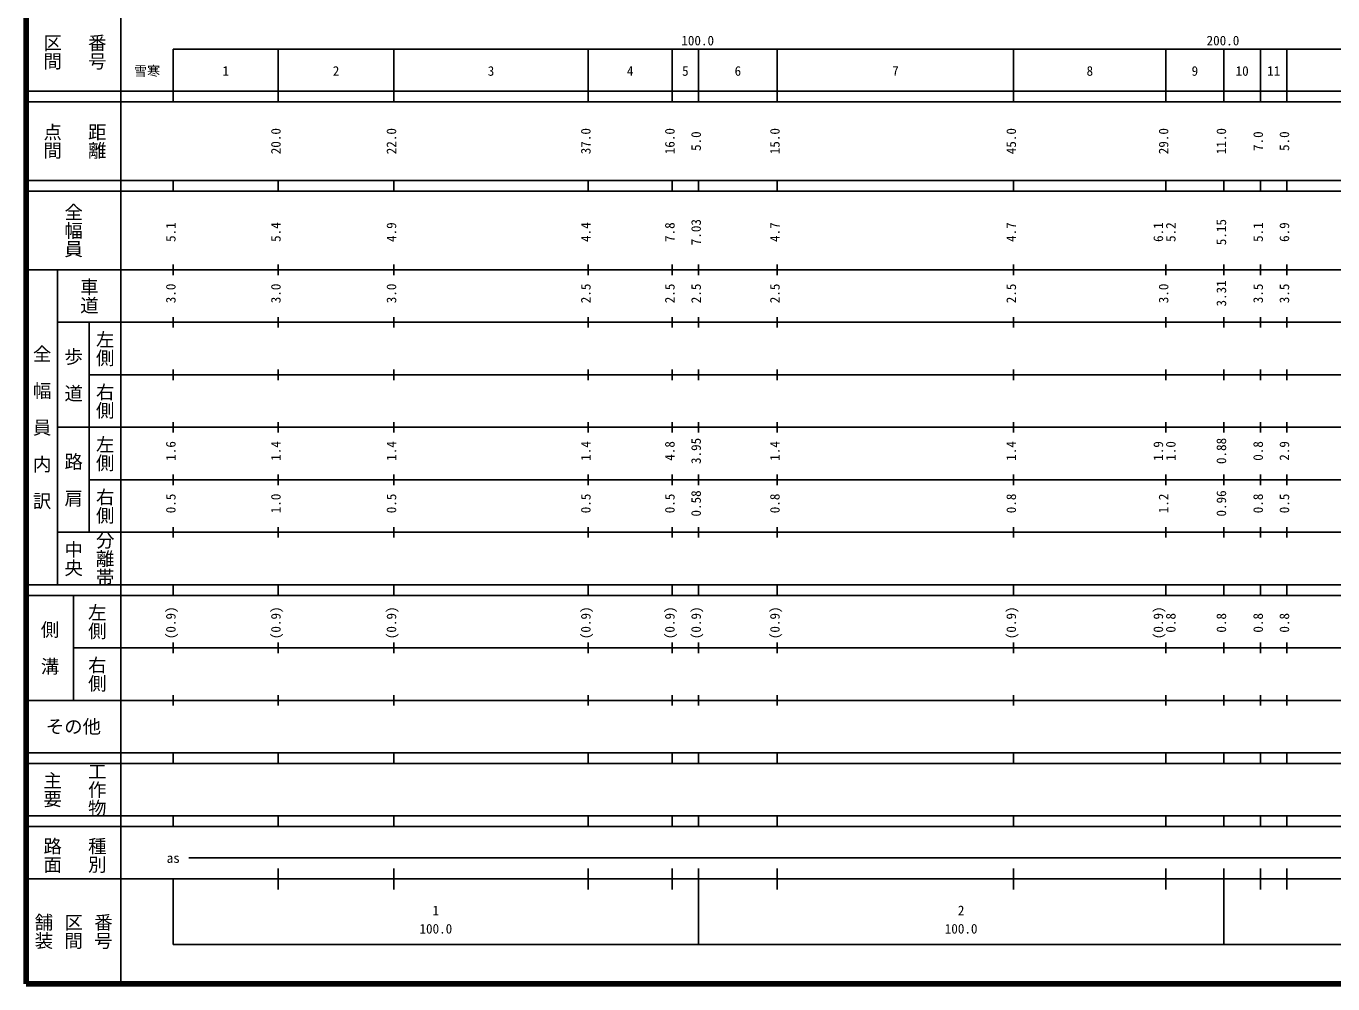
# Model space of a CAD drawing. Units: millimetres on the paper, enlarged 1000 times. Extents: x 40000 to 680000, y 20000 to 380000.
# Drawn here: x 40000 to 288771, y 20000 to 202409 of the extents above; entities that cross this region are included whole.
import ezdxf
from ezdxf.enums import TextEntityAlignment as Align

# ---------------------------------------------------------------- set-up
doc = ezdxf.new("R2010")
doc.units = ezdxf.units.MM
doc.header["$LTSCALE"] = 1000
doc.layers.add('M-TTL', color=2, linetype='Continuous', lineweight=140)
doc.layers.add('M-TTL-BAND', color=7, linetype='Continuous', lineweight=25)
doc.styles.add('@ＭＳ ゴシック', font='')
doc.styles.add('ＭＳ ゴシック', font='')
doc.styles.get('@ＭＳ ゴシック').set_extended_font_data('@MS Gothic')
doc.styles.get('ＭＳ ゴシック').set_extended_font_data('MS Gothic')

msp = doc.modelspace()

# ---------------------------------------------------------------- linework, layer by layer
at = {"layer": 'M-TTL'}
for p, q in [((40000, 380000), (40000, 20000)), ((40000, 380000), (40000, 20000)), ((40000, 20000), (680000, 20000)), ((40000, 20000), (680000, 20000))]:
    msp.add_line(p, q, dxfattribs=at)
at = {"layer": 'M-TTL-BAND'}
for p, q in [((58000, 370000), (58000, 20000)), ((58000, 370000), (58000, 20000)), ((68000, 198000), (579000, 198000)), ((68000, 198000), (68000, 188000)), ((68000, 198000), (579000, 198000)), ((68000, 198000), (68000, 188000)), ((88000, 188000), (88000, 198000)), ((88000, 188000), (88000, 198000)), ((110000, 188000), (110000, 198000)), ((110000, 188000), (110000, 198000)), ((147000, 188000), (147000, 198000)), ((147000, 188000), (147000, 198000)), ((163000, 188000), (163000, 198000)), ((163000, 188000), (163000, 198000)), ((168000, 188000), (168000, 198000)), ((168000, 188000), (168000, 198000)), ((183000, 188000), (183000, 198000)), ((183000, 188000), (183000, 198000)), ((228000, 188000), (228000, 198000)), ((228000, 188000), (228000, 198000)), ((257000, 188000), (257000, 198000)), ((257000, 188000), (257000, 198000)), ((268000, 188000), (268000, 198000)), ((268000, 188000), (268000, 198000)), ((275000, 188000), (275000, 198000)), ((275000, 188000), (275000, 198000)), ((280000, 188000), (280000, 198000)), ((280000, 188000), (280000, 198000)), ((40000, 190000), (579000, 190000)), ((40000, 190000), (579000, 190000)), ((40000, 188000), (579000, 188000)), ((40000, 188000), (579000, 188000)), ((40000, 173000), (579000, 173000)), ((40000, 173000), (579000, 173000)), ((68000, 171000), (68000, 173000)), ((68000, 171000), (68000, 173000)), ((88000, 171000), (88000, 173000)), ((88000, 171000), (88000, 173000)), ((110000, 171000), (110000, 173000)), ((110000, 171000), (110000, 173000)), ((147000, 171000), (147000, 173000)), ((147000, 171000), (147000, 173000)), ((163000, 171000), (163000, 173000)), ((163000, 171000), (163000, 173000)), ((168000, 171000), (168000, 173000)), ((168000, 171000), (168000, 173000)), ((183000, 171000), (183000, 173000)), ((183000, 171000), (183000, 173000)), ((228000, 171000), (228000, 173000)), ((228000, 171000), (228000, 173000)), ((257000, 171000), (257000, 173000)), ((257000, 171000), (257000, 173000)), ((268000, 171000), (268000, 173000)), ((268000, 171000), (268000, 173000)), ((275000, 171000), (275000, 173000)), ((275000, 171000), (275000, 173000)), ((280000, 171000), (280000, 173000)), ((280000, 171000), (280000, 173000)), ((40000, 171000), (579000, 171000)), ((40000, 171000), (579000, 171000)), ((68000, 155000), (68000, 157000)), ((68000, 155000), (68000, 157000)), ((88000, 155000), (88000, 157000)), ((88000, 155000), (88000, 157000)), ((110000, 155000), (110000, 157000)), ((110000, 155000), (110000, 157000)), ((147000, 155000), (147000, 157000)), ((147000, 155000), (147000, 157000)), ((163000, 155000), (163000, 157000)), ((163000, 155000), (163000, 157000)), ((168000, 155000), (168000, 157000)), ((168000, 155000), (168000, 157000)), ((183000, 155000), (183000, 157000)), ((183000, 155000), (183000, 157000)), ((228000, 155000), (228000, 157000)), ((228000, 155000), (228000, 157000)), ((257000, 155000), (257000, 157000)), ((257000, 155000), (257000, 157000)), ((268000, 155000), (268000, 157000)), ((268000, 155000), (268000, 157000)), ((275000, 155000), (275000, 157000)), ((275000, 155000), (275000, 157000)), ((280000, 155000), (280000, 157000)), ((280000, 155000), (280000, 157000)), ((40000, 156000), (579000, 156000)), ((40000, 156000), (579000, 156000)), ((46000, 96000), (46000, 156000)), ((46000, 96000), (46000, 156000)), ((68000, 145000), (68000, 147000)), ((68000, 145000), (68000, 147000)), ((88000, 145000), (88000, 147000)), ((88000, 145000), (88000, 147000)), ((110000, 145000), (110000, 147000)), ((110000, 145000), (110000, 147000)), ((147000, 145000), (147000, 147000)), ((147000, 145000), (147000, 147000)), ((163000, 145000), (163000, 147000)), ((163000, 145000), (163000, 147000)), ((168000, 145000), (168000, 147000)), ((168000, 145000), (168000, 147000)), ((183000, 145000), (183000, 147000)), ((183000, 145000), (183000, 147000)), ((228000, 145000), (228000, 147000)), ((228000, 145000), (228000, 147000)), ((257000, 145000), (257000, 147000)), ((257000, 145000), (257000, 147000)), ((268000, 145000), (268000, 147000)), ((268000, 145000), (268000, 147000)), ((275000, 145000), (275000, 147000)), ((275000, 145000), (275000, 147000)), ((280000, 145000), (280000, 147000)), ((280000, 145000), (280000, 147000)), ((46000, 146000), (579000, 146000)), ((46000, 146000), (579000, 146000)), ((52000, 146000), (52000, 106000)), ((52000, 146000), (52000, 106000)), ((68000, 135000), (68000, 137000)), ((68000, 135000), (68000, 137000)), ((88000, 135000), (88000, 137000)), ((88000, 135000), (88000, 137000)), ((110000, 135000), (110000, 137000)), ((110000, 135000), (110000, 137000)), ((147000, 135000), (147000, 137000)), ((147000, 135000), (147000, 137000)), ((163000, 135000), (163000, 137000)), ((163000, 135000), (163000, 137000)), ((168000, 135000), (168000, 137000)), ((168000, 135000), (168000, 137000)), ((183000, 135000), (183000, 137000)), ((183000, 135000), (183000, 137000)), ((228000, 135000), (228000, 137000)), ((228000, 135000), (228000, 137000)), ((257000, 135000), (257000, 137000)), ((257000, 135000), (257000, 137000)), ((268000, 135000), (268000, 137000)), ((268000, 135000), (268000, 137000)), ((275000, 135000), (275000, 137000)), ((275000, 135000), (275000, 137000)), ((280000, 135000), (280000, 137000)), ((280000, 135000), (280000, 137000)), ((52000, 136000), (579000, 136000)), ((52000, 136000), (579000, 136000)), ((68000, 125000), (68000, 127000)), ((68000, 125000), (68000, 127000)), ((88000, 125000), (88000, 127000)), ((88000, 125000), (88000, 127000)), ((110000, 125000), (110000, 127000)), ((110000, 125000), (110000, 127000)), ((147000, 125000), (147000, 127000)), ((147000, 125000), (147000, 127000)), ((163000, 125000), (163000, 127000)), ((163000, 125000), (163000, 127000)), ((168000, 125000), (168000, 127000)), ((168000, 125000), (168000, 127000)), ((183000, 125000), (183000, 127000)), ((183000, 125000), (183000, 127000)), ((228000, 125000), (228000, 127000)), ((228000, 125000), (228000, 127000)), ((257000, 125000), (257000, 127000)), ((257000, 125000), (257000, 127000)), ((268000, 125000), (268000, 127000)), ((268000, 125000), (268000, 127000)), ((275000, 125000), (275000, 127000)), ((275000, 125000), (275000, 127000)), ((280000, 125000), (280000, 127000)), ((280000, 125000), (280000, 127000)), ((46000, 126000), (579000, 126000)), ((46000, 126000), (579000, 126000)), ((68000, 115000), (68000, 117000)), ((68000, 115000), (68000, 117000)), ((88000, 115000), (88000, 117000)), ((88000, 115000), (88000, 117000)), ((110000, 115000), (110000, 117000)), ((110000, 115000), (110000, 117000)), ((147000, 115000), (147000, 117000)), ((147000, 115000), (147000, 117000)), ((163000, 115000), (163000, 117000)), ((163000, 115000), (163000, 117000)), ((168000, 115000), (168000, 117000)), ((168000, 115000), (168000, 117000)), ((183000, 115000), (183000, 117000)), ((183000, 115000), (183000, 117000)), ((228000, 115000), (228000, 117000)), ((228000, 115000), (228000, 117000)), ((257000, 115000), (257000, 117000)), ((257000, 115000), (257000, 117000)), ((268000, 115000), (268000, 117000)), ((268000, 115000), (268000, 117000)), ((275000, 115000), (275000, 117000)), ((275000, 115000), (275000, 117000)), ((280000, 115000), (280000, 117000)), ((280000, 115000), (280000, 117000)), ((52000, 116000), (579000, 116000)), ((52000, 116000), (579000, 116000)), ((68000, 105000), (68000, 107000)), ((68000, 105000), (68000, 107000)), ((88000, 105000), (88000, 107000)), ((88000, 105000), (88000, 107000)), ((110000, 105000), (110000, 107000)), ((110000, 105000), (110000, 107000)), ((147000, 105000), (147000, 107000)), ((147000, 105000), (147000, 107000)), ((163000, 105000), (163000, 107000)), ((163000, 105000), (163000, 107000)), ((168000, 105000), (168000, 107000)), ((168000, 105000), (168000, 107000)), ((183000, 105000), (183000, 107000)), ((183000, 105000), (183000, 107000)), ((228000, 105000), (228000, 107000)), ((228000, 105000), (228000, 107000)), ((257000, 105000), (257000, 107000)), ((257000, 105000), (257000, 107000)), ((268000, 105000), (268000, 107000)), ((268000, 105000), (268000, 107000)), ((275000, 105000), (275000, 107000)), ((275000, 105000), (275000, 107000)), ((280000, 105000), (280000, 107000)), ((280000, 105000), (280000, 107000)), ((46000, 106000), (579000, 106000)), ((46000, 106000), (579000, 106000)), ((40000, 96000), (579000, 96000)), ((40000, 96000), (579000, 96000)), ((68000, 94000), (68000, 96000)), ((68000, 94000), (68000, 96000)), ((88000, 94000), (88000, 96000)), ((88000, 94000), (88000, 96000)), ((110000, 94000), (110000, 96000)), ((110000, 94000), (110000, 96000)), ((147000, 94000), (147000, 96000)), ((147000, 94000), (147000, 96000)), ((163000, 94000), (163000, 96000)), ((163000, 94000), (163000, 96000)), ((168000, 94000), (168000, 96000)), ((168000, 94000), (168000, 96000)), ((183000, 94000), (183000, 96000)), ((183000, 94000), (183000, 96000)), ((228000, 94000), (228000, 96000)), ((228000, 94000), (228000, 96000)), ((257000, 94000), (257000, 96000)), ((257000, 94000), (257000, 96000)), ((268000, 94000), (268000, 96000)), ((268000, 94000), (268000, 96000)), ((275000, 94000), (275000, 96000)), ((275000, 94000), (275000, 96000)), ((280000, 94000), (280000, 96000)), ((280000, 94000), (280000, 96000)), ((40000, 94000), (579000, 94000)), ((40000, 94000), (579000, 94000)), ((49000, 94000), (49000, 74000)), ((49000, 94000), (49000, 74000)), ((68000, 83000), (68000, 85000)), ((68000, 83000), (68000, 85000)), ((88000, 83000), (88000, 85000)), ((88000, 83000), (88000, 85000)), ((110000, 83000), (110000, 85000)), ((110000, 83000), (110000, 85000)), ((147000, 83000), (147000, 85000)), ((147000, 83000), (147000, 85000)), ((163000, 83000), (163000, 85000)), ((163000, 83000), (163000, 85000)), ((168000, 83000), (168000, 85000)), ((168000, 83000), (168000, 85000)), ((183000, 83000), (183000, 85000)), ((183000, 83000), (183000, 85000)), ((228000, 83000), (228000, 85000)), ((228000, 83000), (228000, 85000)), ((257000, 83000), (257000, 85000)), ((257000, 83000), (257000, 85000)), ((268000, 83000), (268000, 85000)), ((268000, 83000), (268000, 85000)), ((275000, 83000), (275000, 85000)), ((275000, 83000), (275000, 85000)), ((280000, 83000), (280000, 85000)), ((280000, 83000), (280000, 85000)), ((49000, 84000), (579000, 84000)), ((49000, 84000), (579000, 84000)), ((68000, 73000), (68000, 75000)), ((68000, 73000), (68000, 75000)), ((88000, 73000), (88000, 75000)), ((88000, 73000), (88000, 75000)), ((110000, 73000), (110000, 75000)), ((110000, 73000), (110000, 75000)), ((147000, 73000), (147000, 75000)), ((147000, 73000), (147000, 75000)), ((163000, 73000), (163000, 75000)), ((163000, 73000), (163000, 75000)), ((168000, 73000), (168000, 75000)), ((168000, 73000), (168000, 75000)), ((183000, 73000), (183000, 75000)), ((183000, 73000), (183000, 75000)), ((228000, 73000), (228000, 75000)), ((228000, 73000), (228000, 75000)), ((257000, 73000), (257000, 75000)), ((257000, 73000), (257000, 75000)), ((268000, 73000), (268000, 75000)), ((268000, 73000), (268000, 75000)), ((275000, 73000), (275000, 75000)), ((275000, 73000), (275000, 75000)), ((280000, 73000), (280000, 75000)), ((280000, 73000), (280000, 75000)), ((40000, 74000), (579000, 74000)), ((40000, 74000), (579000, 74000)), ((40000, 64000), (579000, 64000)), ((40000, 64000), (579000, 64000)), ((68000, 62000), (68000, 64000)), ((68000, 62000), (68000, 64000)), ((88000, 62000), (88000, 64000)), ((88000, 62000), (88000, 64000)), ((110000, 62000), (110000, 64000)), ((110000, 62000), (110000, 64000)), ((147000, 62000), (147000, 64000)), ((147000, 62000), (147000, 64000)), ((163000, 62000), (163000, 64000)), ((163000, 62000), (163000, 64000)), ((168000, 62000), (168000, 64000)), ((168000, 62000), (168000, 64000)), ((183000, 62000), (183000, 64000)), ((183000, 62000), (183000, 64000)), ((228000, 62000), (228000, 64000)), ((228000, 62000), (228000, 64000)), ((257000, 62000), (257000, 64000)), ((257000, 62000), (257000, 64000)), ((268000, 62000), (268000, 64000)), ((268000, 62000), (268000, 64000)), ((275000, 62000), (275000, 64000)), ((275000, 62000), (275000, 64000)), ((280000, 62000), (280000, 64000)), ((280000, 62000), (280000, 64000)), ((40000, 62000), (579000, 62000)), ((40000, 62000), (579000, 62000)), ((40000, 52000), (579000, 52000)), ((40000, 52000), (579000, 52000)), ((40000, 50000), (579000, 50000)), ((40000, 50000), (579000, 50000)), ((68000, 50000), (68000, 52000)), ((68000, 50000), (68000, 52000)), ((88000, 50000), (88000, 52000)), ((88000, 50000), (88000, 52000)), ((110000, 50000), (110000, 52000)), ((110000, 50000), (110000, 52000)), ((147000, 50000), (147000, 52000)), ((147000, 50000), (147000, 52000)), ((163000, 50000), (163000, 52000)), ((163000, 50000), (163000, 52000)), ((168000, 50000), (168000, 52000)), ((168000, 50000), (168000, 52000)), ((183000, 50000), (183000, 52000)), ((183000, 50000), (183000, 52000)), ((228000, 50000), (228000, 52000)), ((228000, 50000), (228000, 52000)), ((257000, 50000), (257000, 52000)), ((257000, 50000), (257000, 52000)), ((268000, 50000), (268000, 52000)), ((268000, 50000), (268000, 52000)), ((275000, 50000), (275000, 52000)), ((275000, 50000), (275000, 52000)), ((280000, 50000), (280000, 52000)), ((280000, 50000), (280000, 52000)), ((71000, 44000), (543500, 44000)), ((71000, 44000), (543500, 44000)), ((40000, 40000), (579000, 40000)), ((40000, 40000), (579000, 40000)), ((68000, 40000), (68000, 27500)), ((68000, 40000), (68000, 27500)), ((88000, 38000), (88000, 42000)), ((88000, 38000), (88000, 42000)), ((110000, 38000), (110000, 42000)), ((110000, 38000), (110000, 42000)), ((147000, 38000), (147000, 42000)), ((147000, 38000), (147000, 42000)), ((163000, 38000), (163000, 42000)), ((163000, 38000), (163000, 42000)), ((168000, 27500), (168000, 42000)), ((168000, 27500), (168000, 42000)), ((183000, 38000), (183000, 42000)), ((183000, 38000), (183000, 42000)), ((228000, 38000), (228000, 42000)), ((228000, 38000), (228000, 42000)), ((257000, 38000), (257000, 42000)), ((257000, 38000), (257000, 42000)), ((268000, 27500), (268000, 42000)), ((268000, 27500), (268000, 42000)), ((275000, 38000), (275000, 42000)), ((275000, 38000), (275000, 42000)), ((280000, 38000), (280000, 42000)), ((280000, 38000), (280000, 42000)), ((68000, 27500), (579000, 27500)), ((68000, 27500), (579000, 27500))]:
    msp.add_line(p, q, dxfattribs=at)

# ---------------------------------------------------------------- texts
at = {"layer": 'M-TTL-BAND', "style": '@ＭＳ ゴシック'}
for s, p in [('区間', (45000, 197500)), ('区間', (45000, 197500)), ('番号', (53500, 197500)), ('番号', (53500, 197500)), ('点間', (45000, 180500)), ('点間', (45000, 180500)), ('距離', (53500, 180500)), ('距離', (53500, 180500)), ('全幅員', (49000, 163500)), ('全幅員', (49000, 163500)), ('車道', (52000, 151000)), ('車道', (52000, 151000)), ('左側', (55000, 141000)), ('左側', (55000, 141000)), ('全\u3000幅\u3000員\u3000内\u3000訳', (43000, 126000)), ('全\u3000幅\u3000員\u3000内\u3000訳', (43000, 126000)), ('歩\u3000道', (49000, 136000)), ('歩\u3000道', (49000, 136000)), ('右側', (55000, 131000)), ('右側', (55000, 131000)), ('左側', (55000, 121000)), ('左側', (55000, 121000)), ('路\u3000肩', (49000, 116000)), ('路\u3000肩', (49000, 116000)), ('右側', (55000, 111000)), ('右側', (55000, 111000)), ('分離帯', (55000, 101000)), ('分離帯', (55000, 101000)), ('中央', (49000, 101000)), ('中央', (49000, 101000)), ('左側', (53500, 89000)), ('左側', (53500, 89000)), ('側\u3000溝', (44500, 84000)), ('側\u3000溝', (44500, 84000)), ('右側', (53500, 79000)), ('右側', (53500, 79000)), ('主要', (45000, 57000)), ('主要', (45000, 57000)), ('工作物', (53500, 57000)), ('工作物', (53500, 57000)), ('路面', (45000, 44500)), ('路面', (45000, 44500)), ('種別', (53500, 44500)), ('種別', (53500, 44500)), ('舗装', (43333, 30000)), ('舗装', (43333, 30000)), ('区間', (49000, 30000)), ('区間', (49000, 30000)), ('番号', (54667, 30000)), ('番号', (54667, 30000))]:
    msp.add_text(s, height=2566, rotation=270, dxfattribs=at).set_placement(p, align=Align.MIDDLE_CENTER)
at = {"layer": 'M-TTL-BAND', "style": 'ＭＳ ゴシック'}
for s, p in [('100.0', (167844, 198195)), ('100.0', (167844, 198195)), ('200.0', (267844, 198195)), ('200.0', (267844, 198195)), ('雪寒', (63017, 192405)), ('雪寒', (63017, 192405)), ('1', (78000, 192405)), ('1', (78000, 192405)), ('2', (99000, 192405)), ('2', (99000, 192405)), ('3', (128500, 192405)), ('3', (128500, 192405)), ('4', (155000, 192405)), ('4', (155000, 192405)), ('5', (165500, 192405)), ('5', (165500, 192405)), ('6', (175500, 192405)), ('6', (175500, 192405)), ('7', (205500, 192405)), ('7', (205500, 192405)), ('8', (242500, 192405)), ('8', (242500, 192405)), ('9', (262500, 192405)), ('9', (262500, 192405)), ('10', (271500, 192405)), ('10', (271500, 192405)), ('11', (277500, 192405)), ('11', (277500, 192405)), ('as', (68000, 42500)), ('as', (68000, 42500)), ('1', (118000, 32523)), ('1', (118000, 32523)), ('2', (218000, 32523)), ('2', (218000, 32523)), ('100.0', (118000, 29033)), ('100.0', (118000, 29033)), ('100.0', (218000, 29033)), ('100.0', (218000, 29033))]:
    msp.add_text(s, height=1833, dxfattribs=at).set_placement(p, align=Align.BOTTOM_CENTER)
for s, p in [('20.0', (89000, 180500)), ('20.0', (89000, 180500)), ('22.0', (111000, 180500)), ('22.0', (111000, 180500)), ('37.0', (148000, 180500)), ('37.0', (148000, 180500)), ('16.0', (164000, 180500)), ('16.0', (164000, 180500)), ('5.0', (169000, 180500)), ('5.0', (169000, 180500)), ('15.0', (184000, 180500)), ('15.0', (184000, 180500)), ('45.0', (229000, 180500)), ('45.0', (229000, 180500)), ('29.0', (258000, 180500)), ('29.0', (258000, 180500)), ('11.0', (269000, 180500)), ('11.0', (269000, 180500)), ('7.0', (276000, 180500)), ('7.0', (276000, 180500)), ('5.0', (281000, 180500)), ('5.0', (281000, 180500)), ('5.1', (69000, 163174)), ('5.1', (69000, 163174)), ('5.4', (89000, 163174)), ('5.4', (89000, 163174)), ('4.9', (111000, 163174)), ('4.9', (111000, 163174)), ('4.4', (148000, 163174)), ('4.4', (148000, 163174)), ('7.8', (164000, 163174)), ('7.8', (164000, 163174)), ('7.03', (169000, 163174)), ('7.03', (169000, 163174)), ('4.7', (184000, 163174)), ('4.7', (184000, 163174)), ('4.7', (229000, 163174)), ('4.7', (229000, 163174)), ('6.1', (257000, 163174)), ('6.1', (257000, 163174)), ('5.2', (259370, 163174)), ('5.2', (259370, 163174)), ('5.15', (269000, 163174)), ('5.15', (269000, 163174)), ('5.1', (276000, 163174)), ('5.1', (276000, 163174)), ('6.9', (281000, 163174)), ('6.9', (281000, 163174)), ('3.0', (69000, 151500)), ('3.0', (69000, 151500)), ('3.0', (89000, 151500)), ('3.0', (89000, 151500)), ('3.0', (111000, 151500)), ('3.0', (111000, 151500)), ('2.5', (148000, 151500)), ('2.5', (148000, 151500)), ('2.5', (164000, 151500)), ('2.5', (164000, 151500)), ('2.5', (169000, 151500)), ('2.5', (169000, 151500)), ('2.5', (184000, 151500)), ('2.5', (184000, 151500)), ('2.5', (229000, 151500)), ('2.5', (229000, 151500)), ('3.0', (258000, 151500)), ('3.0', (258000, 151500)), ('3.31', (269000, 151500)), ('3.31', (269000, 151500)), ('3.5', (276000, 151500)), ('3.5', (276000, 151500)), ('3.5', (281000, 151500)), ('3.5', (281000, 151500)), ('1.6', (69000, 121500)), ('1.6', (69000, 121500)), ('1.4', (89000, 121500)), ('1.4', (89000, 121500)), ('1.4', (111000, 121500)), ('1.4', (111000, 121500)), ('1.4', (148000, 121500)), ('1.4', (148000, 121500)), ('4.8', (164000, 121500)), ('4.8', (164000, 121500)), ('3.95', (169000, 121500)), ('3.95', (169000, 121500)), ('1.4', (184000, 121500)), ('1.4', (184000, 121500)), ('1.4', (229000, 121500)), ('1.4', (229000, 121500)), ('1.9', (257000, 121500)), ('1.9', (257000, 121500)), ('1.0', (259370, 121500)), ('1.0', (259370, 121500)), ('0.88', (269000, 121500)), ('0.88', (269000, 121500)), ('0.8', (276000, 121500)), ('0.8', (276000, 121500)), ('2.9', (281000, 121500)), ('2.9', (281000, 121500)), ('0.5', (69000, 111500)), ('0.5', (69000, 111500)), ('1.0', (89000, 111500)), ('1.0', (89000, 111500)), ('0.5', (111000, 111500)), ('0.5', (111000, 111500)), ('0.5', (148000, 111500)), ('0.5', (148000, 111500)), ('0.5', (164000, 111500)), ('0.5', (164000, 111500)), ('0.58', (169000, 111500)), ('0.58', (169000, 111500)), ('0.8', (184000, 111500)), ('0.8', (184000, 111500)), ('0.8', (229000, 111500)), ('0.8', (229000, 111500)), ('1.2', (258000, 111500)), ('1.2', (258000, 111500)), ('0.96', (269000, 111500)), ('0.96', (269000, 111500)), ('0.8', (276000, 111500)), ('0.8', (276000, 111500)), ('0.5', (281000, 111500)), ('0.5', (281000, 111500)), ('(0.9)', (69000, 88764)), ('(0.9)', (69000, 88764)), ('(0.9)', (89000, 88764)), ('(0.9)', (89000, 88764)), ('(0.9)', (111000, 88764)), ('(0.9)', (111000, 88764)), ('(0.9)', (148000, 88764)), ('(0.9)', (148000, 88764)), ('(0.9)', (164000, 88764)), ('(0.9)', (164000, 88764)), ('(0.9)', (169000, 88764)), ('(0.9)', (169000, 88764)), ('(0.9)', (184000, 88764)), ('(0.9)', (184000, 88764)), ('(0.9)', (229000, 88764)), ('(0.9)', (229000, 88764)), ('(0.9)', (257000, 88764)), ('(0.9)', (257000, 88764)), ('0.8', (259370, 88764)), ('0.8', (259370, 88764)), ('0.8', (269000, 88764)), ('0.8', (269000, 88764)), ('0.8', (276000, 88764)), ('0.8', (276000, 88764)), ('0.8', (281000, 88764)), ('0.8', (281000, 88764))]:
    msp.add_text(s, height=1833, rotation=90, dxfattribs=at).set_placement(p, align=Align.BOTTOM_CENTER)
msp.add_text('その他', height=2566, dxfattribs=at).set_placement((49000, 69000), align=Align.MIDDLE_CENTER)
msp.add_text('その他', height=2566, dxfattribs=at).set_placement((49000, 69000), align=Align.MIDDLE_CENTER)

doc.saveas('drawing.dxf')
